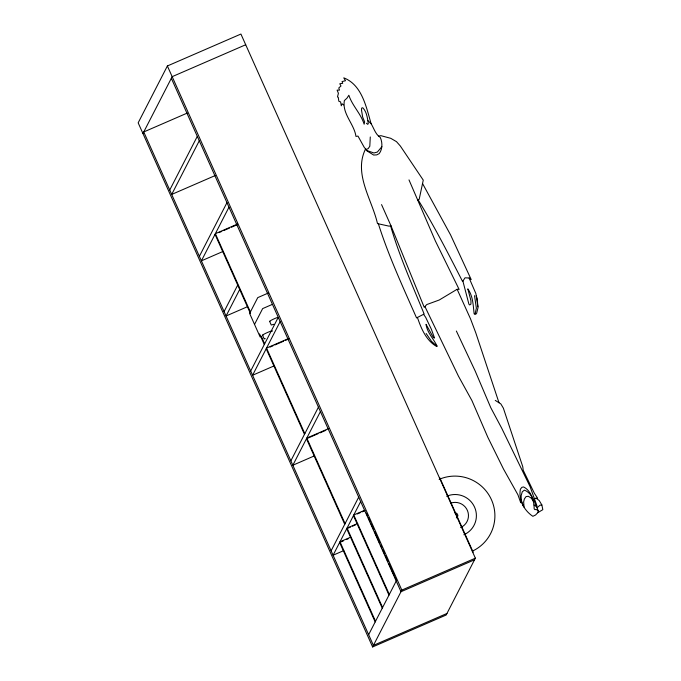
<?xml version="1.0" encoding="UTF-8"?>
<svg xmlns="http://www.w3.org/2000/svg" width="681" height="681" viewBox="0 0 681 681"><rect width="100%" height="100%" fill="white"/><g stroke="black" fill="none" stroke-linecap="round" stroke-linejoin="round"><path stroke-width="1.02" d="M370.277 136.966L369.809 146.245L368.183 148.611L366.361 149.437L364.437 147.709L357.976 136.081L355.967 136.413C354.154 123.848 341.964 113.787 344.365 100.575L346.935 98.209L348.851 95.255C352.324 105.81 360.819 113.523 364.139 124.197L364.65 121.942L362.65 117.055L361.509 110.126L361.654 108.075L362.752 107.734C366.846 111.931 367.493 118.264 368.285 123.814L367.629 124.3L366.429 123.235M365.374 149.224L367.033 150.935L373.665 155.047L376.755 154.876L379.181 153.617C382.671 149.216 382.509 142.414 380.313 137.494C375.435 134.336 374.005 128.42 371.111 123.712C366.233 107.062 362.062 84.955 343.76 77.83L345.505 80.733L342.041 81.558L342.713 83.32L339.802 83.746L340.968 86.01L338.772 87.951L339.504 90.105L337.112 90.139L338.406 93.28L337.47 96.983L338.261 97.306L338.832 101.256L340.594 101.895L341.292 105.793L342.1 103.801L343.667 104.934M533.998 504.979L534.193 508.92L535.028 509.728L536.066 509.269L538.262 510.903L537.692 512.742L535.598 514.998L532.857 516.309C524.132 510.554 518.309 499.735 520.403 489.188L521.893 487.307L523.587 486.958C530.158 490.082 533.036 498.186 533.998 504.979L536.679 506.792L538.262 510.903M462.893 281.1L468.92 304.203L469.72 304.96L470.929 304.126L470.963 300.747L467.796 288.846C473.108 296.167 473.133 305.411 474.138 313.796L474.989 314.52L476.359 308.195L474.538 295.665M477.9 306.782L477.202 298.465L476.249 295.937M521.297 501.522L520.727 502.697L517.943 494.815L503.514 469.047L487.843 437.313L471.95 400.624L458.449 376.15L424.91 306.527M167.381 65.972L138.166 122.827L372.618 646.95L446.149 615.028L475.372 558.173L240.921 34.05L167.381 65.972L401.833 590.095L372.618 646.95M142.95 133.519L172.174 76.672L245.705 44.75M169.731 190.025L197.303 136.37M199.278 140.78L171.697 194.434L215.239 175.536M199.38 256.32L226.96 202.666M228.978 207.186L201.406 260.84L222.687 251.595M224.092 311.566L237.712 285.075M239.686 289.51L226.075 315.993L247.365 306.756M254.524 324.42L262.653 308.595L272.366 304.381M250.685 371L278.257 317.346M280.155 321.594L252.583 375.248L273.864 366.003M290.864 460.816L318.436 407.161M320.41 411.588L292.839 465.242L314.12 455.998M331.111 550.81L358.691 497.156M360.666 501.574L333.094 555.228L343.735 550.606M439.764 477.73L473.184 552.223M368.634 634.692L396.214 581.038M365.561 148.935C353.252 173.851 372.064 199.576 377.487 223.598L389.132 226.169L390.928 225.675L424.203 307.267L426.791 304.552L439.254 299.998L457.138 289.272L459.122 289.416L435.397 241.023L408.992 179.895M381.888 146.679L377.325 152.084L373.912 152.97L366.506 150.399M537.156 507.72L539.99 505.208L541.855 504.953L542.834 509.66L537.692 512.742M390.579 225.769C399.245 256.022 412.311 284.879 424.135 314.009L416.559 317.916C402.931 286.931 388.613 256.158 378.381 223.819M417.7 200.299L419.198 199.252L423.259 180.133L400.326 145.998L396.504 141.674L390.758 138.32L380.892 135.664L378.687 136.115M436.674 345.931L436.172 346.195C425.965 340.151 421.071 328.208 417.402 317.397M187.292 113.055L143.751 131.961L373.418 645.384L446.949 613.462M237.618 224.015L215.366 233.677L250.378 311.949M218.89 232.672L221.793 231.412M223.726 230.57L229.531 228.05M231.463 227.216L237.269 224.696M268.425 292.983L257.75 297.623L249.621 313.447L260.142 336.976M288.795 338.423L266.543 348.085L304.824 433.652M270.068 347.08L272.97 345.82M274.903 344.978L283.611 341.198M285.543 340.364L288.446 339.104M329.051 428.417L306.799 438.079L345.08 523.646M307.42 438.326L318.061 433.703M320.002 432.869L325.807 430.349M364.42 510.367L353.771 514.989L389.319 594.445M357.312 513.959L360.215 512.699M362.147 511.857L365.05 510.597M357.695 523.451L347.055 528.064L382.594 607.529M347.685 528.303L350.587 527.043M352.52 526.209L355.422 524.949M350.63 537.198L339.989 541.812L375.529 621.276M343.505 540.825L339.632 542.502L375.18 621.957M346.408 539.565L348.34 538.722M401.833 590.095L475.372 558.173M474.529 559.808L400.998 591.729L171.331 78.306M273.881 324.292L271.251 325.007L269.633 321.398M534.347 498.569L537.641 498.211L534.389 493.325L523.204 470.213L522.778 466.74L503.361 408.14L500.816 403.884L495.257 400.402M264.594 338.874L265.284 338.687M422.543 183.512L450.618 234.996L471.184 279.55L469.141 278.018L465.021 277.805L462.612 281.534C448.498 254.073 434.435 226.373 418.194 199.976M535.99 498.058L539.216 500.561L541.855 504.953M367.885 120.631L371.111 123.712M475.295 313.439L475.942 314.086L476.64 313.269L478.028 307.633L475.891 293.596L469.141 278.018M423.505 314.256L425.634 317.261L431.413 329.349L434.538 338.014L433.465 337.682L426.034 324.343C427.191 332.966 433.899 338.959 437.142 346.348L431.439 341.258L426.119 333.486M533.351 501.173L531.282 498.16L528.354 496.287L526.047 496.602L524.379 498.96L523.646 501.897L524.047 507.149M456.364 331.026L475.151 370.949L490.78 407.698L501.684 428.17L530.09 486.668L536.943 505.821L536.679 506.792C533.989 500.586 531.206 492.593 524.379 490.141L522.276 491.818L521.144 495.674L521.254 499.88L523.034 505.779M457.138 289.272L470.58 318.997L475.772 332.805L499.003 402.752M368.498 517.849L370.226 521.723M372.396 526.566L373.699 529.469M377.163 537.224L379.76 543.038M386.697 558.539L388 561.442M391.464 569.188L394.061 575.002M366.276 513.108L367.578 516.011M368.438 517.952L370.175 521.825M371.043 523.766L373.639 529.58M374.507 531.512L379.709 543.14M380.577 545.081L381.879 547.984M382.739 549.925L384.476 553.798M385.344 555.739L387.94 561.544M388.808 563.485L394.01 575.113M394.878 577.045L396.18 579.957M353.439 515.636L388.987 595.1M262.508 335.188L264.126 338.797M261.189 336.108L264.645 343.845M215.017 234.349L250.48 313.635M259.546 333.903L264.296 344.518M266.194 348.757L304.475 434.333M306.45 438.751L344.731 524.319M346.714 528.728L382.254 608.184M381.547 204.606L390.928 225.675M454.848 512.912A2.647 2.622 27.2 0 1 456.347 517.909M450.677 503.157A13.237 13.092 27.2 0 1 467.498 510.665A13.237 13.092 27.2 0 1 460.645 527.537M439.134 479.373A39.719 39.277 27.2 0 1 491.256 499.292A39.719 39.277 27.2 0 1 472.367 551.142M446.659 496.253A21.188 20.949 27.2 0 1 474.563 507.124A21.188 20.949 27.2 0 1 463.88 534.755M272.162 331A5.295 0.502 -24.1 0 1 271.906 331.255M262.977 335.265A5.295 0.502 -24.1 0 1 265.828 333.247A5.295 0.502 -24.1 0 1 272.094 330.889M269.863 321.432A5.295 0.502 -24.1 0 1 271.83 319.934A5.295 0.502 -24.1 0 1 277.703 317.389"/></g></svg>
